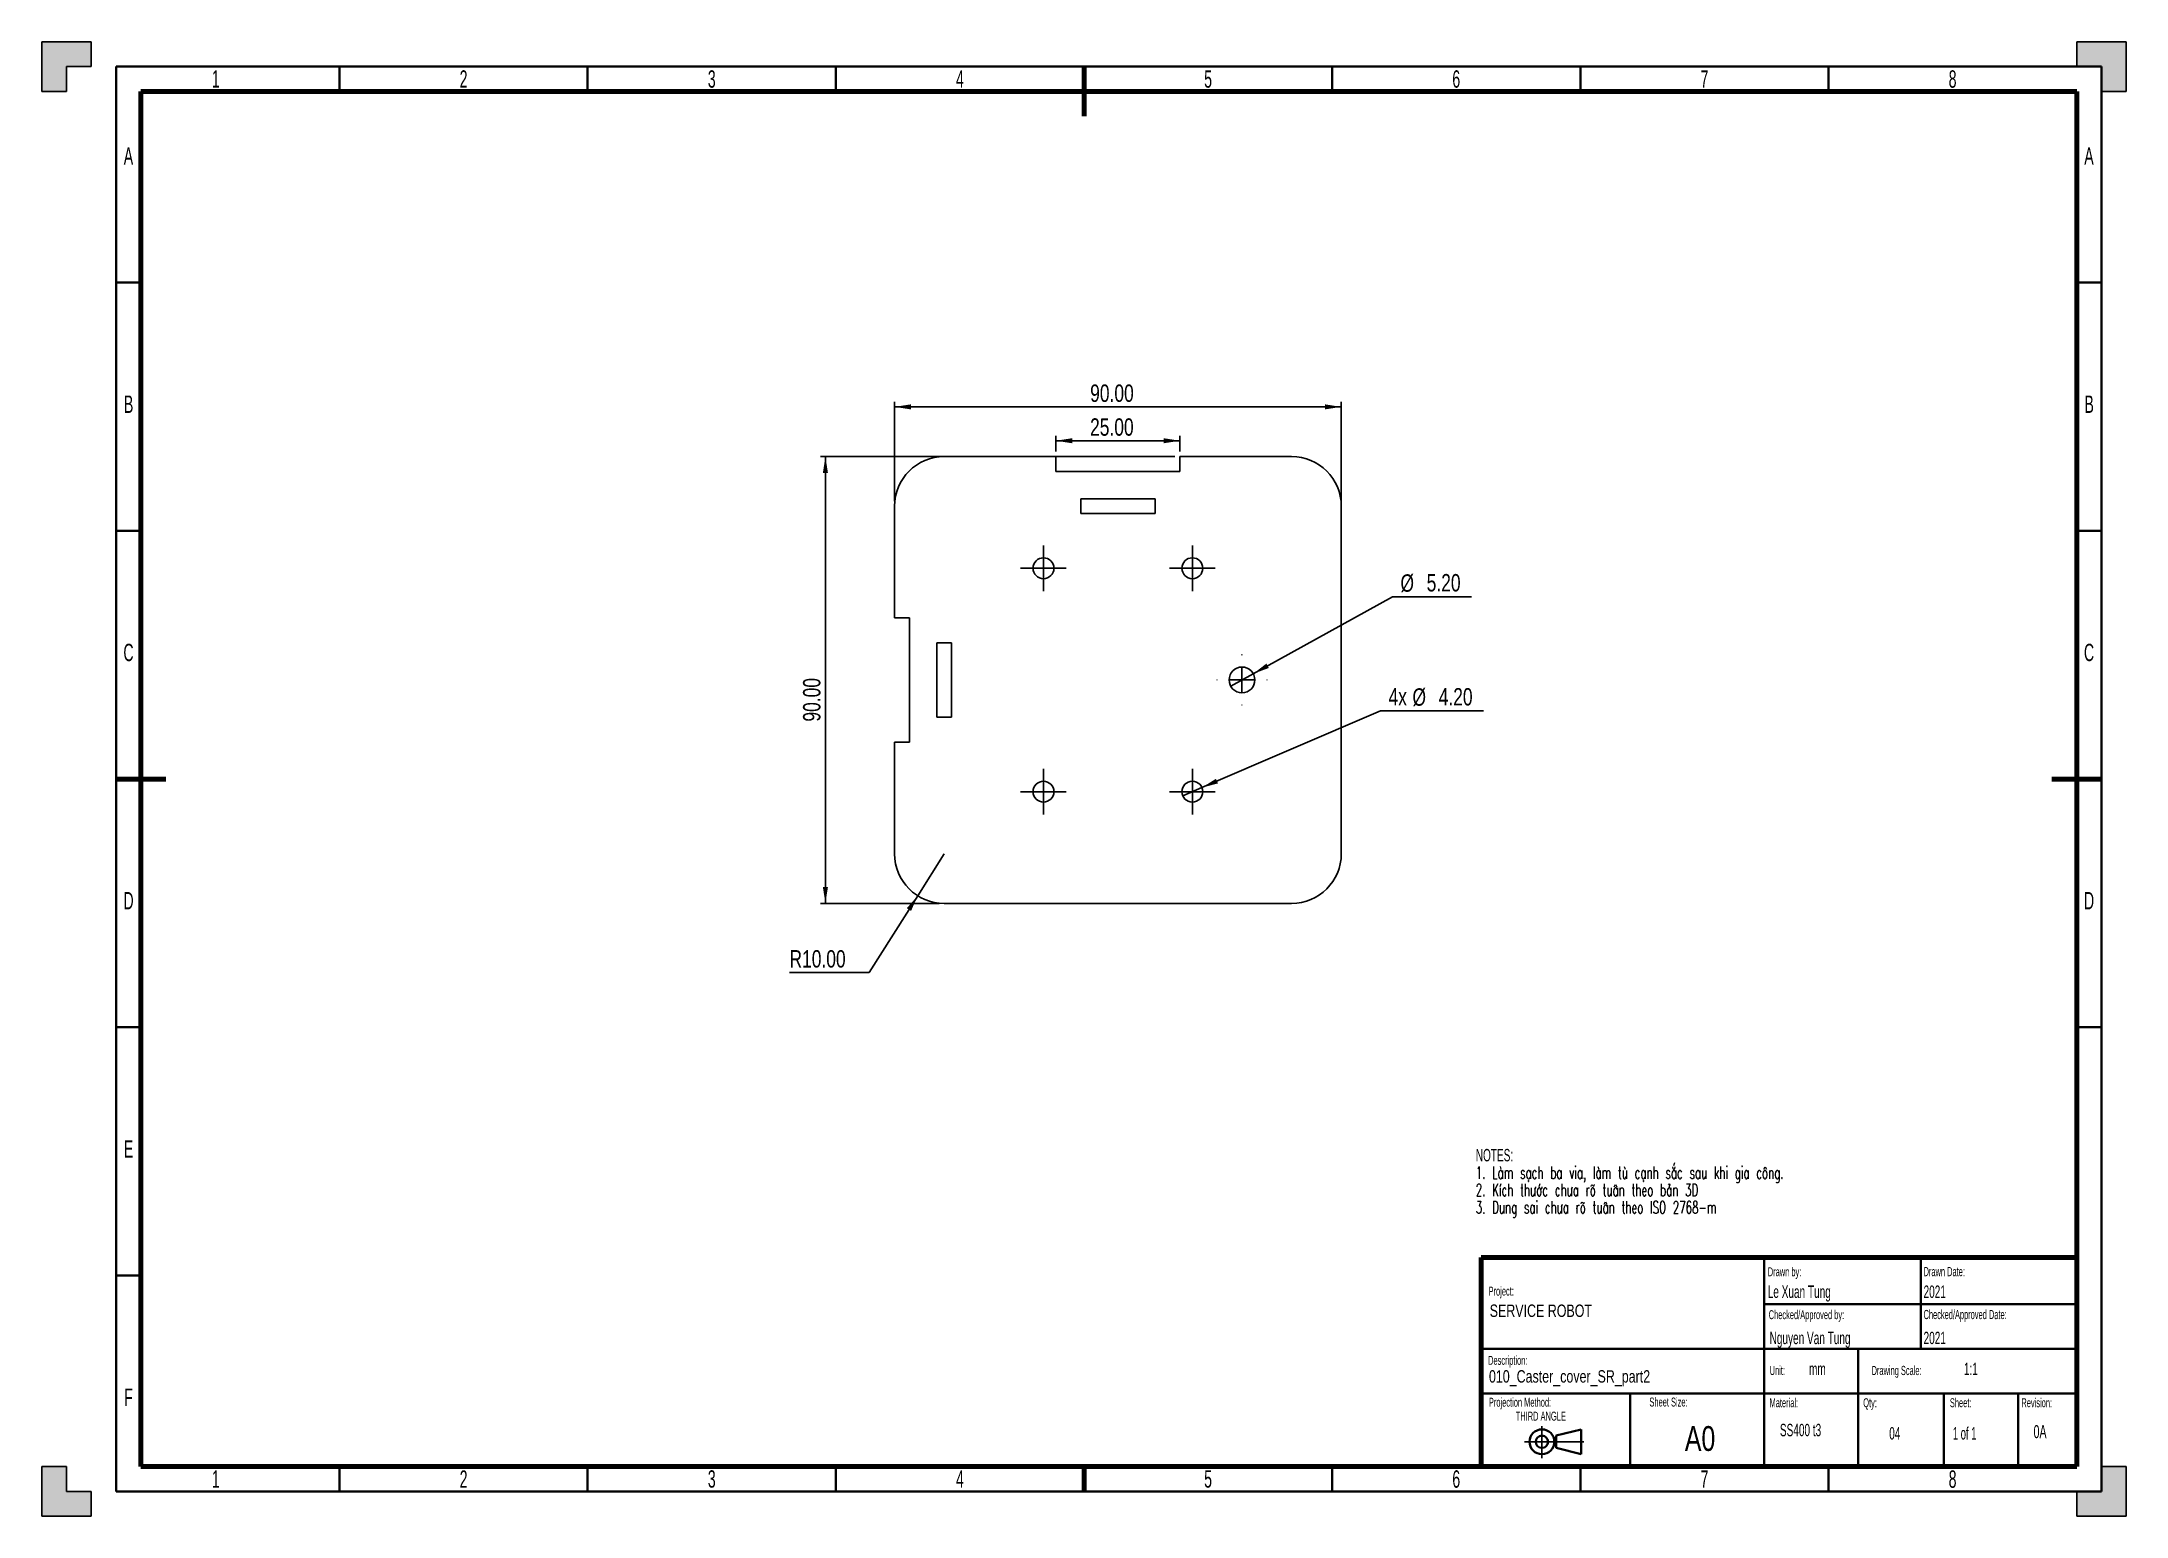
# Model space of a CAD drawing. Header units: millimetres. Extents: x 0 to 420, y 0 to 297.
import ezdxf

# ---------------------------------------------------------------- set-up
doc = ezdxf.new("R2010")
doc.units = ezdxf.units.MM
doc.layers.add('BORDER', color=7, linetype='Continuous')
doc.layers.add('TRIM', color=7, linetype='Continuous')
doc.styles.add('SLDTEXTSTYLE0', font='TXT', dxfattribs={"width": 0.605})
doc.styles.add('SLDTEXTSTYLE1', font='TXT', dxfattribs={"width": 0.605, "bigfont": 'bigfont'})
doc.styles.add('SLDTEXTSTYLE2', font='TXT', dxfattribs={"width": 0.75})
doc.styles.add('SLDTEXTSTYLE3', font='TXT', dxfattribs={"width": 0.57})
doc.dimstyles.new('SLDDIMSTYLE0', dxfattribs={"dimtxt": 3.5, "dimasz": 3.302, "dimexe": 0, "dimexo": 0.0625, "dimgap": 0.875, "dimtad": 1, "dimrnd": 1e-09, "dimzin": 4, "dimdsep": 46, "dimtxsty": 'SLDTEXTSTYLE2', "dimsah": 1, "dimcen": 0.09, "dimadec": 0, "dimazin": 1, "dimtfac": 1, "dimtofl": 0, "dimtmove": 0, "dimatfit": 3, "dimfxl": 1, "dimfrac": 2, "dimtolj": 1, "dimtzin": 12, "dimarcsym": 0})
doc.dimstyles.new('SLDDIMSTYLE1', dxfattribs={"dimtxt": 3.5, "dimasz": 3.302, "dimexe": 0, "dimexo": 0.0625, "dimgap": 0.875, "dimtad": 1, "dimrnd": 1e-09, "dimzin": 4, "dimdsep": 46, "dimtxsty": 'SLDTEXTSTYLE2', "dimsah": 1, "dimcen": 0.09, "dimadec": 0, "dimazin": 1, "dimtfac": 1, "dimtmove": 0, "dimatfit": 0, "dimfxl": 1, "dimfrac": 2, "dimtolj": 1, "dimtzin": 12, "dimarcsym": 0})
doc.dimstyles.new('SLDDIMSTYLE2', dxfattribs={"dimtxt": 3.5, "dimasz": 3.302, "dimexe": 0, "dimexo": 0.0625, "dimgap": 0.875, "dimtad": 0, "dimtih": 1, "dimtoh": 1, "dimrnd": 1e-09, "dimzin": 4, "dimdsep": 46, "dimtxsty": 'SLDTEXTSTYLE2', "dimsah": 1, "dimcen": 0, "dimadec": 0, "dimazin": 1, "dimtfac": 1, "dimtofl": 0, "dimtmove": 0, "dimatfit": 3, "dimfxl": 1, "dimfrac": 2, "dimtolj": 1, "dimtzin": 12, "dimarcsym": 0})
doc.dimstyles.new('SLDDIMSTYLE3', dxfattribs={"dimtxt": 3.5, "dimasz": 3.302, "dimexe": 0, "dimexo": 0.0625, "dimgap": 0.875, "dimtad": 0, "dimtih": 1, "dimtoh": 1, "dimrnd": 1e-09, "dimzin": 4, "dimdsep": 46, "dimtxsty": 'SLDTEXTSTYLE2', "dimblk1": 'NONE', "dimsah": 1, "dimcen": 0, "dimadec": 0, "dimazin": 1, "dimtfac": 1, "dimtmove": 0, "dimatfit": 3, "dimldrblk": 'NONE', "dimfxl": 1, "dimfrac": 2, "dimtolj": 1, "dimtzin": 12, "dimarcsym": 0})

# ---------------------------------------------------------------- blocks, each defined once
blk = doc.blocks.new('SW_NOTE_0')
at = {"layer": 'BORDER', "color": 0, "char_height": 2.5, "attachment_point": 1}
for s, insert, style in [('NOTES:', (0, 3.22), 'SLDTEXTSTYLE0'), ('1. Làm sạch ba via, làm tù cạnh sắc sau khi gia công.', (0, -0.29), 'SLDTEXTSTYLE1'), ('2. Kích thước chưa rõ tuân theo bản 3D', (0, -3.79), 'SLDTEXTSTYLE1'), ('3. Dung sai chưa rõ tuân theo ISO 2768-m', (0, -7.29), 'SLDTEXTSTYLE1')]:
    blk.add_mtext(s, dxfattribs=dict(at, insert=insert, style=style))
blk = doc.blocks.new('SW_NOTE_1')
at = {"layer": 'BORDER', "color": 0, "char_height": 1.8, "attachment_point": 1, "style": 'SLDTEXTSTYLE0'}
for s, insert in [('Projection Method:', (0, 2.32)), ('THIRD ANGLE', (5.4, -0.48))]:
    blk.add_mtext(s, dxfattribs=dict(at, insert=insert))
blk = doc.blocks.new('_D')
at = {"layer": 'BORDER'}
for p, q in [((171.83, 204.45), (171.83, 224.45)), ((171.83, 223.45), (261.83, 223.45)), ((261.83, 204.45), (261.83, 224.45))]:
    blk.add_line(p, q, dxfattribs=at)
for points in [[(171.83, 223.45), (175.13, 222.94), (175.13, 223.96)], [(261.83, 223.45), (258.53, 223.96), (258.53, 222.94)]]:
    blk.add_solid(points, dxfattribs=at)
at = {"layer": 'BORDER', "insert": (211.24, 227.96), "char_height": 3.5, "attachment_point": 1, "style": 'SLDTEXTSTYLE2'}
blk.add_mtext('90.00', dxfattribs=at)
blk = doc.blocks.new('_D_1')
at = {"layer": 'BORDER'}
for p, q in [((228.33, 213.45), (156.9, 213.45)), ((157.9, 213.45), (157.9, 123.45)), ((180.83, 123.45), (156.9, 123.45))]:
    blk.add_line(p, q, dxfattribs=at)
for points in [[(157.9, 213.45), (157.39, 210.15), (158.41, 210.15)], [(157.9, 123.45), (158.41, 126.75), (157.39, 126.75)]]:
    blk.add_solid(points, dxfattribs=at)
at = {"layer": 'BORDER', "insert": (153.39, 160.06), "char_height": 3.5, "attachment_point": 1, "rotation": 90, "style": 'SLDTEXTSTYLE2'}
blk.add_mtext('90.00', dxfattribs=at)
blk = doc.blocks.new('_D_2')
at = {"layer": 'BORDER'}
for p, q in [((204.33, 214.45), (204.33, 217.63)), ((204.33, 216.63), (229.33, 216.63)), ((229.33, 214.45), (229.33, 217.63))]:
    blk.add_line(p, q, dxfattribs=at)
for points in [[(204.33, 216.63), (207.63, 216.12), (207.63, 217.14)], [(229.33, 216.63), (226.03, 217.14), (226.03, 216.12)]]:
    blk.add_solid(points, dxfattribs=at)
at = {"layer": 'BORDER', "insert": (211.22, 221.14), "char_height": 3.5, "attachment_point": 1, "style": 'SLDTEXTSTYLE2'}
blk.add_mtext('25.00', dxfattribs=at)
blk = doc.blocks.new('_D_3')
at = {"layer": 'BORDER'}
for p, q in [((181.83, 133.45), (176.49, 124.99)), ((176.49, 124.99), (166.72, 109.52)), ((166.72, 109.52), (150.66, 109.52))]:
    blk.add_line(p, q, dxfattribs=at)
blk.add_solid([(176.49, 124.99), (174.3, 122.47), (175.16, 121.93)], dxfattribs=at)
at = {"layer": 'BORDER', "insert": (150.66, 114.03), "char_height": 3.5, "attachment_point": 1, "style": 'SLDTEXTSTYLE2'}
blk.add_mtext('R10.00', dxfattribs=at)
blk = doc.blocks.new('_D_4')
at = {"layer": 'BORDER'}
for p, q in [((244.11, 169.71), (272.17, 185.21)), ((272.17, 185.21), (288.09, 185.21)), ((239.56, 167.19), (244.11, 169.71))]:
    blk.add_line(p, q, dxfattribs=at)
blk.add_solid([(244.11, 169.71), (247.24, 170.86), (246.75, 171.75)], dxfattribs=at)
at = {"layer": 'BORDER', "char_height": 3.5, "attachment_point": 1, "style": 'SLDTEXTSTYLE2'}
for s, insert in [('%%c', (273.76, 189.72)), ('5.20', (279.04, 189.78))]:
    blk.add_mtext(s, dxfattribs=dict(at, insert=insert))
blk = doc.blocks.new('_NONE')
blk = doc.blocks.new('_D_5')
at = {"layer": 'BORDER'}
for p, q in [((233.76, 146.78), (269.76, 162.24)), ((269.76, 162.24), (290.51, 162.24)), ((229.9, 145.12), (233.76, 146.78))]:
    blk.add_line(p, q, dxfattribs=at)
blk.add_solid([(233.76, 146.78), (237, 147.61), (236.59, 148.55)], dxfattribs=at)
at = {"layer": 'BORDER', "char_height": 3.5, "attachment_point": 1, "style": 'SLDTEXTSTYLE2'}
for s, insert in [('4x', (271.35, 166.81)), ('%%c', (276.18, 166.76)), ('4.20', (281.46, 166.81))]:
    blk.add_mtext(s, dxfattribs=dict(at, insert=insert))
blk = doc.blocks.new('SW_CENTERMARKSYMBOL_0')
at = {"layer": 'BORDER', "color": 0}
for p, q in [((0, 2.5), (0, 4.6)), ((-2.5, 0), (-4.6, 0)), ((0, 0), (-2.5, 0)), ((0, 0), (0, 2.5)), ((0, 0), (0, -2.5)), ((0, 0), (2.5, 0)), ((2.5, 0), (4.6, 0)), ((0, -2.5), (0, -4.6))]:
    blk.add_line(p, q, dxfattribs=at)
blk = doc.blocks.new('SW_CENTERMARKSYMBOL_1')
at = {"layer": 'BORDER', "color": 0}
for p, q in [((0, 2.5), (0, 4.6)), ((-2.5, 0), (-4.6, 0)), ((0, 0), (-2.5, 0)), ((0, 0), (0, 2.5)), ((0, 0), (0, -2.5)), ((0, 0), (2.5, 0)), ((2.5, 0), (4.6, 0)), ((0, -2.5), (0, -4.6))]:
    blk.add_line(p, q, dxfattribs=at)
blk = doc.blocks.new('SW_CENTERMARKSYMBOL_2')
at = {"layer": 'BORDER', "color": 0}
for p, q in [((0, 2.5), (0, 4.6)), ((-2.5, 0), (-4.6, 0)), ((0, 0), (-2.5, 0)), ((0, 0), (0, 2.5)), ((0, 0), (0, -2.5)), ((0, 0), (2.5, 0)), ((2.5, 0), (4.6, 0)), ((0, -2.5), (0, -4.6))]:
    blk.add_line(p, q, dxfattribs=at)
blk = doc.blocks.new('SW_CENTERMARKSYMBOL_3')
at = {"layer": 'BORDER', "color": 0}
for p, q in [((0, 2.5), (0, 4.6)), ((-2.5, 0), (-4.6, 0)), ((0, 0), (-2.5, 0)), ((0, 0), (0, 2.5)), ((0, 0), (0, -2.5)), ((0, 0), (2.5, 0)), ((2.5, 0), (4.6, 0)), ((0, -2.5), (0, -4.6))]:
    blk.add_line(p, q, dxfattribs=at)
blk = doc.blocks.new('SW_CENTERMARKSYMBOL_4')
at = {"layer": 'BORDER', "color": 0}
for p, q in [((0, 5), (0, 5.1)), ((-5, 0), (-5.1, 0)), ((0, 0), (-2.5, 0)), ((0, 0), (0, 2.5)), ((0, 0), (0, -2.5)), ((0, 0), (2.5, 0)), ((5, 0), (5.1, 0)), ((0, -5), (0, -5.1))]:
    blk.add_line(p, q, dxfattribs=at)

msp = doc.modelspace()

# ---------------------------------------------------------------- hatches: boundary and pattern name
at = {"layer": 'TRIM'}
for points in [[(10, 292), (10, 297), (0, 297), (0, 287), (5, 287), (5, 292)], [(415, 292), (415, 287), (420, 287), (420, 297), (410, 297), (410, 292)], [(5, 10), (0, 10), (0, 0), (10, 0), (10, 5), (5, 5)], [(420, 10), (415, 10), (415, 5), (410, 5), (410, 0), (420, 0)]]:
    msp.add_hatch(color=256, dxfattribs=at).paths.add_polyline_path(points, flags=0)

# ---------------------------------------------------------------- linework, layer by layer
at = {"color": 7, "linetype": 'Continuous', "lineweight": 25}
for p, q in [((204.332, 213.448), (181.832, 213.448)), ((204.332, 213.448), (204.332, 210.448)), ((204.332, 210.448), (229.332, 210.448)), ((229.332, 213.448), (229.332, 210.448)), ((251.832, 213.448), (229.332, 213.448)), ((171.832, 180.948), (171.832, 203.448)), ((224.332, 204.948), (209.332, 204.948)), ((209.332, 204.948), (209.332, 201.948)), ((209.332, 201.948), (224.332, 201.948)), ((224.332, 201.948), (224.332, 204.948)), ((261.832, 133.448), (261.832, 203.448)), ((171.832, 180.948), (174.832, 180.948)), ((174.832, 180.948), (174.832, 155.948)), ((183.332, 175.948), (180.332, 175.948)), ((180.332, 175.948), (180.332, 160.948)), ((183.332, 160.948), (183.332, 175.948)), ((180.332, 160.948), (183.332, 160.948)), ((171.832, 133.448), (171.832, 155.948)), ((171.832, 155.948), (174.832, 155.948)), ((251.832, 123.448), (181.832, 123.448))]:
    msp.add_line(p, q, dxfattribs=at)
for centre, radius in [((201.832, 190.948), 2.1), ((231.832, 190.948), 2.1), ((241.832, 168.448), 2.6), ((201.832, 145.948), 2.1), ((231.832, 145.948), 2.1)]:
    msp.add_circle(centre, radius, dxfattribs=at)
for centre, start, end in [((181.832, 203.448), 90, 180), ((251.832, 203.448), 0, 90), ((181.832, 133.448), 180, 270), ((251.832, 133.448), 270, 0)]:
    msp.add_arc(centre, 10, start, end, dxfattribs=at)
at = {"layer": 'BORDER', "linetype": 'Continuous', "lineweight": 35}
for p, q in [((415, 292), (15, 292)), ((15, 292), (15, 5)), ((60, 287), (60, 292)), ((110, 292), (110, 287)), ((160, 287), (160, 292)), ((260, 287), (260, 292)), ((310, 292), (310, 287)), ((360, 287), (360, 292)), ((415, 5), (415, 292)), ((15, 248.5), (20, 248.5)), ((415, 248.5), (410, 248.5)), ((20, 198.5), (15, 198.5)), ((410, 198.5), (415, 198.5)), ((20, 98.5), (15, 98.5)), ((410, 98.5), (415, 98.5)), ((15, 48.5), (20, 48.5)), ((365.986, 10.144), (365.986, 33.714)), ((410.004, 24.714), (347.058, 24.714)), ((383.204, 10.144), (383.204, 24.714)), ((398.204, 10.144), (398.204, 24.714)), ((310.16, 17.509), (305.16, 16.259)), ((310.16, 12.509), (310.16, 17.509)), ((305.16, 16.259), (305.16, 13.759)), ((305.16, 13.759), (310.16, 12.509)), ((60, 5), (60, 10)), ((110, 10), (110, 5)), ((160, 5), (160, 10)), ((260, 5), (260, 10)), ((310, 10), (310, 5)), ((360, 5), (360, 10)), ((15, 5), (415, 5))]:
    msp.add_line(p, q, dxfattribs=at)
at = {"layer": 'BORDER', "linetype": 'Continuous', "lineweight": 70}
for p, q in [((210, 292), (210, 282)), ((410, 287), (20, 287)), ((20, 287), (20, 10)), ((410, 10), (410, 287)), ((15, 148.5), (25, 148.5)), ((415, 148.5), (405, 148.5)), ((290.041, 52.144), (290.041, 10.144)), ((20, 10), (410, 10))]:
    msp.add_line(p, q, dxfattribs=at)
at = {"layer": 'BORDER', "lineweight": 70}
for p, q in [((290.041, 52.144), (410.041, 52.144)), ((210, 5), (210, 10))]:
    msp.add_line(p, q, dxfattribs=at)
at = {"layer": 'BORDER', "lineweight": 35}
for p, q in [((347.058, 52.144), (347.058, 10.144)), ((378.574, 52.144), (378.574, 33.714)), ((410.004, 42.714), (347.058, 42.714)), ((347.058, 33.714), (290.041, 33.714)), ((410.09, 33.714), (347.058, 33.714)), ((320.041, 24.714), (290.004, 24.714)), ((347.058, 24.714), (320.041, 24.714)), ((320.041, 24.714), (320.041, 10.144))]:
    msp.add_line(p, q, dxfattribs=at)
at = {"layer": 'BORDER'}
for p, q in [((302.26, 18.186), (302.26, 11.733)), ((298.719, 15.009), (310.733, 15.009))]:
    msp.add_line(p, q, dxfattribs=at)
at = {"layer": 'BORDER', "linetype": 'Continuous', "lineweight": 35}
for radius in [2.5, 1.25]:
    msp.add_circle((302.26, 15.009), radius, dxfattribs=at)
at = {"layer": 'TRIM'}
for p, q in [((0, 297), (0, 287)), ((10, 297), (0, 297)), ((10, 292), (10, 297)), ((420, 297), (410, 297)), ((410, 297), (410, 292)), ((420, 287), (420, 297)), ((5, 287), (5, 292)), ((5, 292), (10, 292)), ((410, 292), (415, 292)), ((415, 292), (415, 287)), ((0, 287), (5, 287)), ((415, 287), (420, 287)), ((5, 10), (0, 10)), ((0, 10), (0, 0)), ((5, 5), (5, 10)), ((415, 5), (415, 10)), ((415, 10), (420, 10)), ((420, 10), (420, 0)), ((10, 5), (5, 5)), ((10, 0), (10, 5)), ((410, 0), (410, 5)), ((410, 5), (415, 5)), ((0, 0), (10, 0)), ((410, 0), (420, 0))]:
    msp.add_line(p, q, dxfattribs=at)

# ---------------------------------------------------------------- block references
at = {"layer": 'BORDER'}
for name, p in [('SW_CENTERMARKSYMBOL_0', (201.832, 190.948)), ('SW_CENTERMARKSYMBOL_1', (231.832, 190.948)), ('SW_CENTERMARKSYMBOL_4', (241.832, 168.448)), ('SW_CENTERMARKSYMBOL_3', (201.832, 145.948)), ('SW_CENTERMARKSYMBOL_2', (231.832, 145.948)), ('SW_NOTE_0', (288.937, 70.768)), ('SW_NOTE_1', (291.576, 21.552))]:
    msp.add_blockref(name, p, dxfattribs=at)

# ---------------------------------------------------------------- texts
at = {"layer": 'BORDER', "color": 7, "char_height": 3.5, "attachment_point": 2, "style": 'SLDTEXTSTYLE0'}
for s, insert in [('1', (35.063, 291.239)), ('2', (85, 291.239)), ('3', (135.002, 291.239)), ('4', (184.994, 291.239)), ('5', (235, 291.239)), ('6', (285.001, 291.239)), ('7', (335.004, 291.239)), ('8', (385.001, 291.239)), ('A', (17.481, 275.739)), ('A', (412.481, 275.739)), ('B', (17.52, 225.739)), ('B', (412.52, 225.739)), ('C', (17.487, 175.739)), ('C', (412.487, 175.739)), ('D', (17.499, 125.739)), ('D', (412.499, 125.739)), ('E', (17.522, 75.739)), ('F', (17.492, 25.739)), ('1', (35.063, 9.239)), ('2', (85, 9.239)), ('3', (135.002, 9.275)), ('4', (184.994, 9.247)), ('5', (235, 9.269)), ('6', (285.001, 9.258)), ('7', (335.004, 9.246)), ('8', (385.001, 9.246))]:
    msp.add_mtext(s, dxfattribs=dict(at, insert=insert))
at = {"layer": 'BORDER'}
for s, insert, char_height, attachment_point, style in [('Project:', (291.511, 46.253), 1.8, 1, 'SLDTEXTSTYLE0'), ('Drawn by:', (347.759, 50.148), 1.8, 1, 'SLDTEXTSTYLE0'), ('Le Xuan Tung', (347.759, 46.487), 2.5, 1, 'SLDTEXTSTYLE0'), ('2021', (379.154, 46.487), 2.5, 1, 'SLDTEXTSTYLE0'), ('Drawn Date:', (379.154, 50.211), 1.85208, 1, 'SLDTEXTSTYLE0'), ('SERVICE ROBOT', (291.738, 42.653), 2.5, 1, 'SLDTEXTSTYLE2'), ('Checked/Approved by:', (347.947, 41.504), 1.8, 1, 'SLDTEXTSTYLE0'), ('Checked/Approved Date:', (379.154, 41.566), 1.85208, 1, 'SLDTEXTSTYLE0'), ('Nguyen Van Tung', (348.135, 37.174), 2.5, 1, 'SLDTEXTSTYLE0'), ('2021', (379.154, 37.174), 2.5, 1, 'SLDTEXTSTYLE0'), ('Description:', (291.409, 32.31), 1.8, 1, 'SLDTEXTSTYLE0'), ('010_Caster_cover_SR_part2', (291.587, 29.429), 2.5, 1, 'SLDTEXTSTYLE2'), ('Unit:', (348.151, 30.299), 1.8521, 1, 'SLDTEXTSTYLE0'), ('mm', (356.072, 30.93), 2.5, 1, 'SLDTEXTSTYLE0'), ('Drawing Scale:', (368.677, 30.299), 1.85208, 1, 'SLDTEXTSTYLE0'), ('1:1', (387.281, 30.93), 2.5, 1, 'SLDTEXTSTYLE0'), ('Sheet Size:', (327.769, 23.913), 1.8, 2, 'SLDTEXTSTYLE0'), ('Material:', (348.117, 23.771), 1.8, 1, 'SLDTEXTSTYLE0'), ('Qty:', (366.989, 23.771), 1.8, 1, 'SLDTEXTSTYLE0'), ('Sheet:', (384.452, 23.771), 1.8, 1, 'SLDTEXTSTYLE0'), ('Revision:', (398.86, 23.771), 1.8, 1, 'SLDTEXTSTYLE0'), ('A0', (334.124, 18.166), 5, 2, 'SLDTEXTSTYLE2'), ('SS400 t3', (350.21, 18.623), 2.5, 1, 'SLDTEXTSTYLE0'), ('04', (372.231, 17.959), 2.5, 1, 'SLDTEXTSTYLE0'), ('1 of 1', (385.042, 17.959), 2.5, 1, 'SLDTEXTSTYLE3'), ('0A', (401.316, 18.375), 2.6458, 1, 'SLDTEXTSTYLE0')]:
    msp.add_mtext(s, dxfattribs=dict(at, insert=insert, char_height=char_height, attachment_point=attachment_point, style=style))

# ---------------------------------------------------------------- dimensions: what is measured, and where the dimension line sits
for base, p1, p2, dimstyle, picture, middle in [((261.832, 223.448), (171.832, 203.448), (261.832, 203.448), 'SLDDIMSTYLE0', '_D', (217.058, 223.448)), ((229.332, 216.632), (204.332, 213.448), (229.332, 213.448), 'SLDDIMSTYLE1', '_D_2', (217.035, 216.632))]:
    dim = msp.add_linear_dim(base=base, p1=p1, p2=p2, dimstyle=dimstyle, dxfattribs=at)
    dim.commit()
    dim.dimension.update_dxf_attribs({"geometry": picture, "text_midpoint": middle, "dimtype": 160})
dim = msp.add_linear_dim(base=(157.899, 123.448), p1=(229.332, 213.448), p2=(181.832, 123.448), angle=90, dimstyle='SLDDIMSTYLE0', dxfattribs=at)
dim.commit()
dim.dimension.update_dxf_attribs({"geometry": '_D_1', "text_midpoint": (157.899, 165.877), "dimtype": 160})
dim = msp.add_diameter_dim_2p(p1=(239.556, 167.19), p2=(244.108, 169.705), dimstyle='SLDDIMSTYLE3', dxfattribs=at)
dim.commit()
dim.dimension.update_dxf_attribs({"geometry": '_D_4', "text_midpoint": (280.925, 188.017), "dimtype": 163})
dim = msp.add_diameter_dim_2p(p1=(229.902, 145.119), p2=(233.761, 146.777), text='4x<>', dimstyle='SLDDIMSTYLE3', dxfattribs=at)
dim.commit()
dim.dimension.update_dxf_attribs({"geometry": '_D_5', "text_midpoint": (280.929, 165.05), "dimtype": 163})
dim = msp.add_radius_dim(center=(181.832, 133.448), mpoint=(176.493, 124.992), dimstyle='SLDDIMSTYLE2', dxfattribs=at)
dim.commit()
dim.dimension.update_dxf_attribs({"geometry": '_D_3', "text_midpoint": (157.899, 112.296), "dimtype": 164})

doc.saveas('drawing.dxf')
